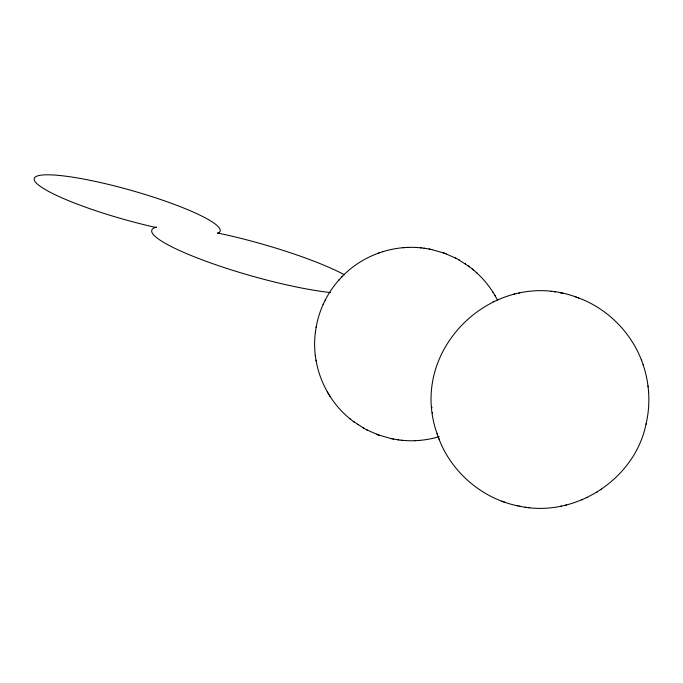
<?xml version="1.0" encoding="UTF-8"?>
<svg xmlns="http://www.w3.org/2000/svg" width="683" height="683" viewBox="0 0 683 683"><rect width="100%" height="100%" fill="white"/><g stroke="black" fill="none" stroke-linecap="round" stroke-linejoin="round"><path stroke-width="1.02" d="M315.503 331.443C310.603 365.815 326.175 402.022 354.409 422.196M316.109 327.533C319.106 309.869 327.225 293.101 339.169 279.74M315.401 332.169L316.212 326.807M519.242 506.146C574.71 518.346 635.156 479.457 646.178 423.443M646.016 424.254C650.6 404.669 649.61 383.803 643.121 364.765M217.51 233.108L217.536 232.98A108.546 16.793 15.8 0 1 344.48 274.797M323.136 304.464L323.469 303.798M325.176 300.238L325.501 299.581M341.859 276.854C362.041 255.664 392.281 244.676 421.368 247.886M338.666 280.286L342.345 276.325M596.532 492.486L597.215 492.05M600.903 489.668L601.612 489.207M576.478 297.182C494.253 266.413 406.53 349.696 437.342 434.388M493.066 301.698L493.843 301.357M497.813 299.572L498.547 299.248M581.916 499.905L582.65 499.58M586.612 497.787L587.397 497.446M378.408 253.137L379.125 252.898M382.77 251.686L383.445 251.464M439.263 436.642C427.02 440.304 414.052 441.594 401.339 440.219M513.94 294.16L514.786 293.972M518.909 293.058L519.686 292.887M560.777 506.257L561.554 506.094M565.678 505.172L566.523 504.993M407.461 247.442L408.152 247.4M403.141 247.698L403.926 247.647M414.555 440.706L415.247 440.672M418.781 440.458L419.558 440.415M423.998 248.202L429.889 249.167M392.819 438.947L398.701 439.912M420.566 247.792L424.647 248.27M550.737 291.445L551.651 291.556M554.57 291.897L555.296 291.983M398.061 439.835L402.142 440.313M525.167 507.162L525.893 507.247M528.813 507.597L529.726 507.7M431.221 249.44L444.095 253.094M378.613 435.02L391.479 438.665M563.373 293.442L560.308 292.819M437.06 433.594C448.586 469.793 480.61 498.325 517.782 505.847M429.078 248.996L431.835 249.56M390.864 438.546L393.63 439.109M517.091 505.702L520.156 506.334M444.616 253.282L455.979 258.276M378.092 434.832L366.72 429.829M577.758 297.651C608.476 308.707 633.354 334.499 643.403 365.55M501.809 501.177L504.652 502.21M575.812 296.943L578.655 297.976M442.908 252.659L446.187 253.854M376.521 434.251L379.791 435.447M458.711 259.762L469.486 266.78M353.222 421.326L363.996 428.352M455.39 257.952L459.42 260.146M363.288 427.968L367.317 430.153M464.824 263.467L465.379 263.869M468.299 265.909C478.023 272.995 486.416 281.908 492.87 292.059M357.329 424.245L357.883 424.638M472.346 269.034L473.49 269.973M349.747 418.594L350.362 419.08M476.299 272.415L476.871 272.927M494.885 295.372L497.497 300.102M327.422 392.085L330.213 396.661M492.486 291.445L495.286 296.021M641.346 359.856L641.619 360.615M438.845 438.537L439.118 439.297M315.341 355.536L315.452 356.27M316.033 360.172L316.135 360.889M648.013 386.006L648.09 386.817M648.517 391.231L648.602 392.059M431.861 407.085L431.946 407.913M432.373 412.327L432.45 413.138M330.581 292.563A108.546 16.793 15.8 0 1 202.202 259.847A108.546 16.793 15.8 0 1 156.535 227.072L156.364 227.559L149.936 226.099A96.619 14.949 15.8 0 1 34.457 180.491A96.619 14.949 15.8 0 1 134.816 191.419A96.619 14.949 15.8 0 1 217.433 233.449"/></g></svg>
